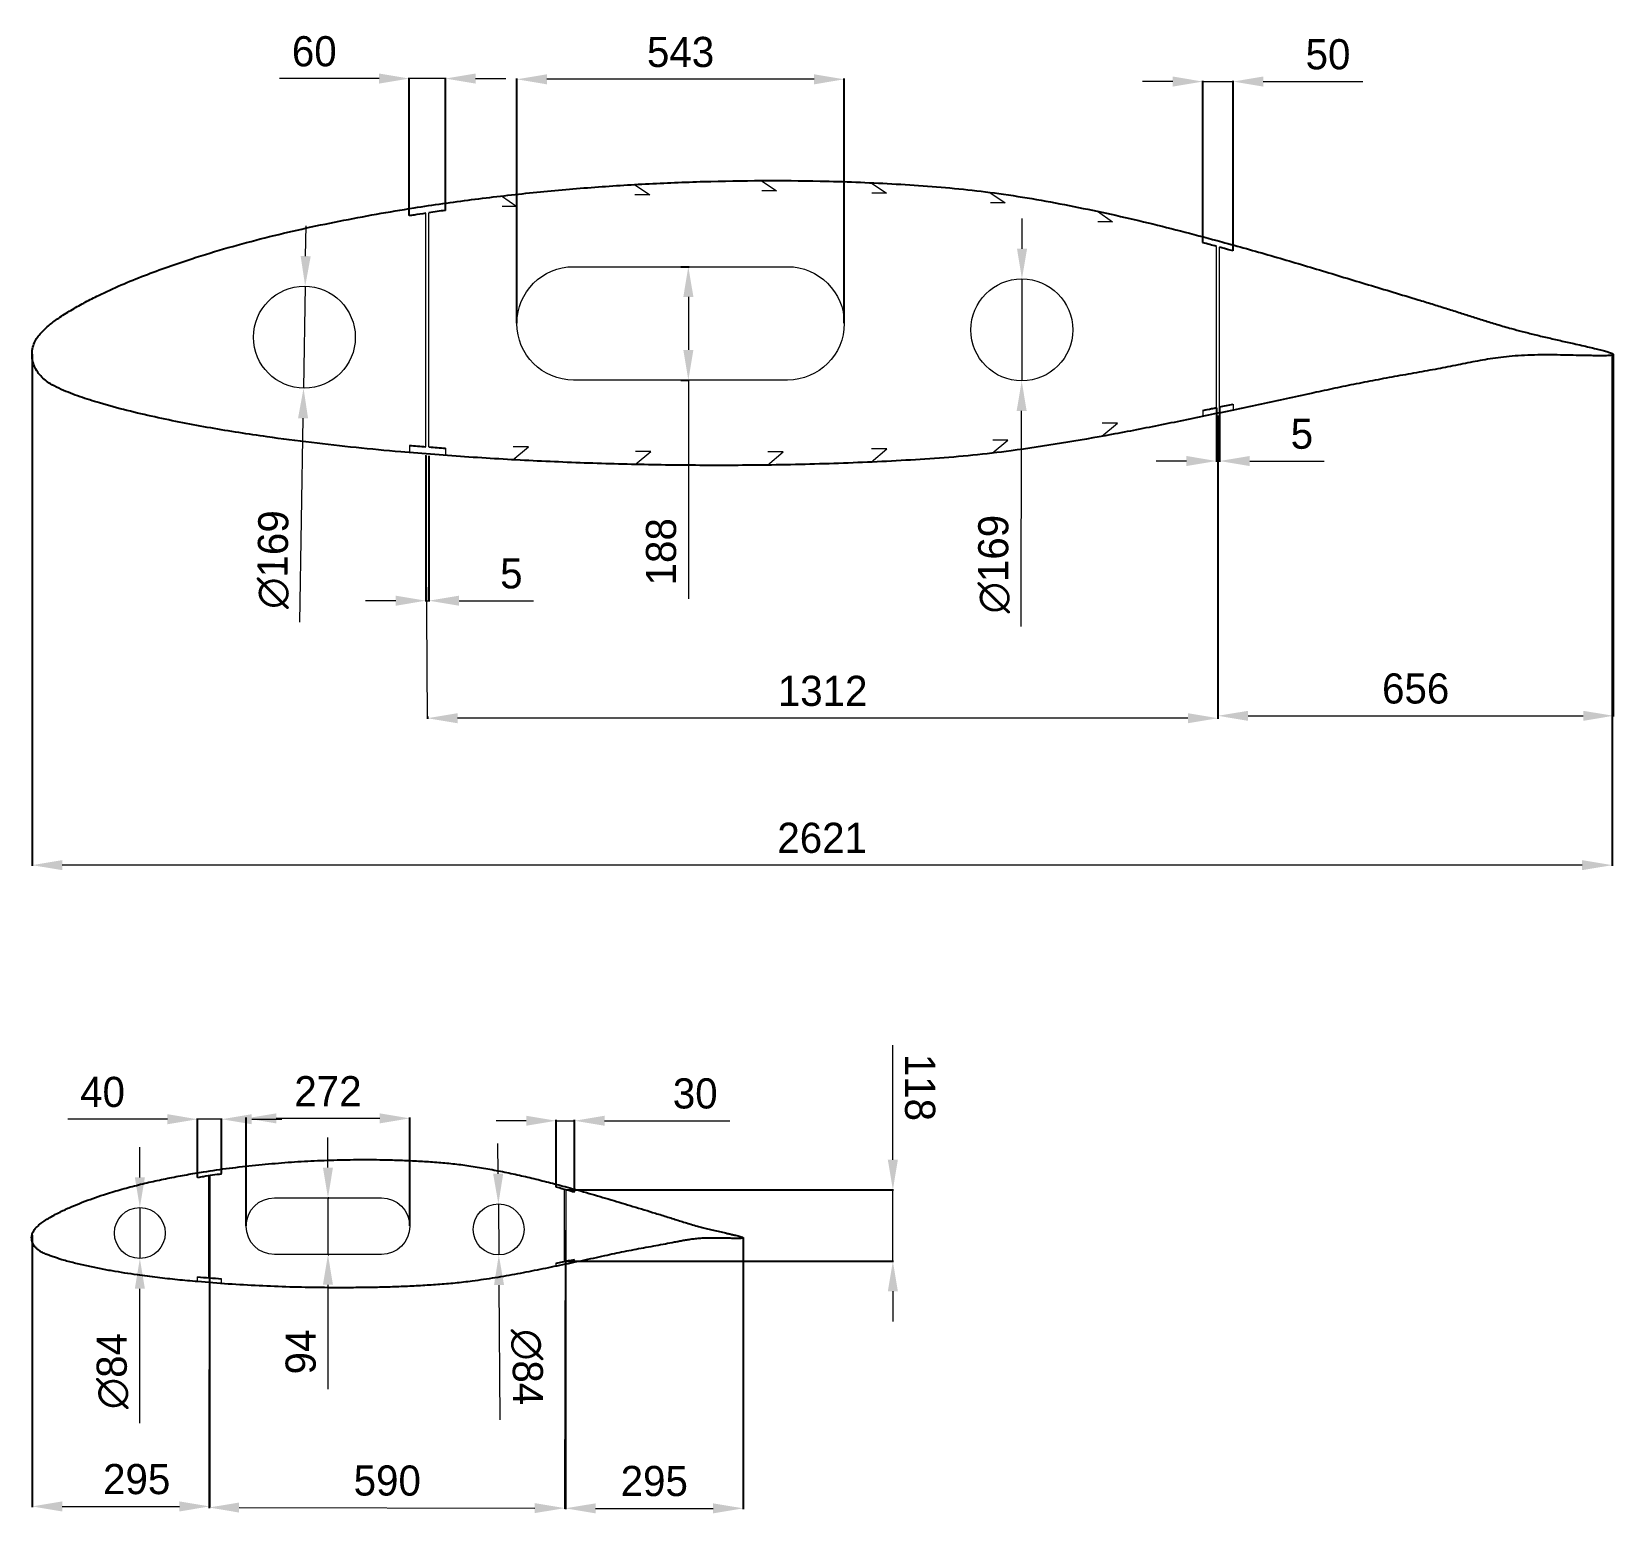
# Model space of a CAD drawing. Header units: millimetres. Extents: x 1559 to 4183, y -1890 to 568.
import ezdxf

# ---------------------------------------------------------------- set-up
doc = ezdxf.new("R2010")
doc.units = ezdxf.units.MM
doc.layers.get('0').update_dxf_attribs({"lineweight": 20})
doc.layers.add('cotas', color=7, linetype='Continuous', lineweight=9)
doc.dimstyles.new('ISO-25', dxfattribs={"dimtxt": 50, "dimasz": 50, "dimexe": 1.25, "dimexo": 0.625, "dimgap": 20, "dimtad": 1, "dimdec": 0, "dimtxsty": 'Standard', "dimcen": 2.5, "dimadec": 0, "dimazin": 0, "dimtfac": 1, "dimtdec": 0, "dimtmove": 0, "dimatfit": 3, "dimfxl": 1, "dimlwd": 5, "dimarcsym": 0})

# ---------------------------------------------------------------- blocks, each defined once
blk = doc.blocks.new('*D7')
at = {"layer": 'cotas', "color": 0, "lineweight": 5, "transparency": 16777216}
for p, q in [((2013.6, 195.3), (2014.4, 245.3)), ((2012.8, 145.4), (2010.1, -23.6)), ((2003.8, -411.8), (2009.3, -73.6))]:
    blk.add_line(p, q, dxfattribs=at)
at = {"layer": 'cotas', "color": 0, "transparency": 16777216}
for points in [[(2005.3, 195.5), (2022, 195.2), (2012.8, 145.4)], [(2001, -73.4), (2017.6, -73.7), (2010.1, -23.6)]]:
    blk.add_solid(points, dxfattribs=at)
at = {"layer": 'cotas', "color": 0, "transparency": 16777216, "insert": (1960.5, -307.8), "char_height": 50, "attachment_point": 5, "rotation": 89.0727}
blk.add_mtext('∅169', dxfattribs=at)
blk = doc.blocks.new('*D8')
at = {"layer": 'cotas', "color": 0, "lineweight": -2, "transparency": 16777216}
for p, q in [((2636.1, 177.8), (2649.7, 177.8)), ((2636.1, -10.3), (2649.7, -10.3))]:
    blk.add_line(p, q, dxfattribs=at)
at = {"layer": 'cotas', "color": 0, "lineweight": 5, "transparency": 16777216}
for p, q in [((2648.4, 127.8), (2648.4, 39.7)), ((2648.4, -10.3), (2648.4, -373.3))]:
    blk.add_line(p, q, dxfattribs=at)
at = {"layer": 'cotas', "color": 0, "transparency": 16777216}
for points in [[(2640.1, 127.8), (2656.8, 127.8), (2648.4, 177.8)], [(2640.1, 39.7), (2656.8, 39.7), (2648.4, -10.3)]]:
    blk.add_solid(points, dxfattribs=at)
at = {"layer": 'cotas', "color": 0, "transparency": 16777216, "insert": (2603.4, -295), "char_height": 50, "attachment_point": 5, "rotation": 90}
blk.add_mtext('188', dxfattribs=at)
blk = doc.blocks.new('*D10')
at = {"layer": 'cotas', "color": 0, "lineweight": 5, "transparency": 16777216}
for p, q in [((1738.6, -1332.6), (1738.6, -1282.6)), ((1738.6, -1382.6), (1738.6, -1467.1)), ((1738.5, -1740.4), (1738.6, -1517.1))]:
    blk.add_line(p, q, dxfattribs=at)
at = {"layer": 'cotas', "color": 0, "transparency": 16777216}
for points in [[(1730.3, -1332.6), (1746.9, -1332.6), (1738.6, -1382.6)], [(1730.2, -1517.1), (1746.9, -1517.1), (1738.6, -1467.1)]]:
    blk.add_solid(points, dxfattribs=at)
at = {"layer": 'cotas', "color": 0, "transparency": 16777216, "insert": (1693.5, -1653.7), "char_height": 50, "attachment_point": 5, "rotation": 89.9867}
blk.add_mtext('∅84', dxfattribs=at)
blk = doc.blocks.new('*D11')
at = {"layer": 'cotas', "color": 0, "lineweight": 5, "transparency": 16777216}
for p, q in [((2050.6, -1316.4), (2050.6, -1266.4)), ((2050.6, -1366.4), (2050.6, -1460.5)), ((2050.6, -1510.5), (2050.6, -1683.8))]:
    blk.add_line(p, q, dxfattribs=at)
at = {"layer": 'cotas', "color": 0, "lineweight": -2, "transparency": 16777216}
for p, q in [((2051.2, -1366.4), (2051.8, -1366.4)), ((2051.2, -1460.5), (2051.8, -1460.5))]:
    blk.add_line(p, q, dxfattribs=at)
at = {"layer": 'cotas', "color": 0, "transparency": 16777216}
for points in [[(2042.3, -1316.4), (2058.9, -1316.4), (2050.6, -1366.4)], [(2042.3, -1510.5), (2058.9, -1510.5), (2050.6, -1460.5)]]:
    blk.add_solid(points, dxfattribs=at)
at = {"layer": 'cotas', "color": 0, "transparency": 16777216, "insert": (2005.6, -1622.1), "char_height": 50, "attachment_point": 5, "rotation": 90}
blk.add_mtext('94', dxfattribs=at)
blk = doc.blocks.new('*D12')
at = {"layer": 'cotas', "color": 0, "lineweight": 5, "transparency": 16777216}
for p, q in [((2332.9, -1326.6), (2332.5, -1276.6)), ((2333.3, -1376.6), (2334, -1461)), ((2336.2, -1734.4), (2334.4, -1511))]:
    blk.add_line(p, q, dxfattribs=at)
at = {"layer": 'cotas', "color": 0, "transparency": 16777216}
for points in [[(2341.3, -1326.5), (2324.6, -1326.6), (2333.3, -1376.6)], [(2342.7, -1511), (2326.1, -1511.1), (2334, -1461)]]:
    blk.add_solid(points, dxfattribs=at)
at = {"layer": 'cotas', "color": 0, "transparency": 16777216, "insert": (2380.5, -1647.3), "char_height": 50, "attachment_point": 5, "rotation": 270.4622}
blk.add_mtext('∅84', dxfattribs=at)
blk = doc.blocks.new('*D13')
at = {"layer": 'cotas', "color": 0, "lineweight": 5, "transparency": 16777216}
for p, q in [((2987.7, -1303.3), (2987.6, -1113.3)), ((2987.7, -1471.4), (2987.7, -1353.3)), ((2987.7, -1521.4), (2987.7, -1571.4))]:
    blk.add_line(p, q, dxfattribs=at)
at = {"layer": 'cotas', "color": 0, "lineweight": -2, "transparency": 16777216}
for p, q in [((2446.3, -1353.3), (2988.9, -1353.3)), ((2446.3, -1471.4), (2988.9, -1471.4))]:
    blk.add_line(p, q, dxfattribs=at)
at = {"layer": 'cotas', "color": 0, "transparency": 16777216}
for points in [[(2996, -1303.3), (2979.3, -1303.3), (2987.7, -1353.3)], [(2996, -1521.4), (2979.3, -1521.4), (2987.7, -1471.4)]]:
    blk.add_solid(points, dxfattribs=at)
at = {"layer": 'cotas', "color": 0, "transparency": 16777216, "insert": (3032.6, -1183.3), "char_height": 50, "attachment_point": 5, "rotation": 270.001}
blk.add_mtext('118', dxfattribs=at)
blk = doc.blocks.new('*D15')
at = {"layer": 'cotas', "color": 0, "lineweight": 5, "transparency": 16777216}
for p, q in [((2379.4, -1238.6), (2329.4, -1238.6)), ((2429.4, -1238.6), (2459.4, -1238.6)), ((2509.4, -1238.6), (2717.3, -1238.6))]:
    blk.add_line(p, q, dxfattribs=at)
at = {"layer": 'cotas', "color": 0, "lineweight": -2, "transparency": 16777216}
for p, q in [((2429.4, -1348.3), (2429.4, -1237.3)), ((2459.4, -1356.4), (2459.4, -1237.3))]:
    blk.add_line(p, q, dxfattribs=at)
at = {"layer": 'cotas', "color": 0, "transparency": 16777216}
for points in [[(2379.4, -1230.3), (2379.4, -1246.9), (2429.4, -1238.6)], [(2509.4, -1230.3), (2509.4, -1246.9), (2459.4, -1238.6)]]:
    blk.add_solid(points, dxfattribs=at)
at = {"layer": 'cotas', "color": 0, "transparency": 16777216, "insert": (2659.8, -1193.6), "char_height": 50, "attachment_point": 5}
blk.add_mtext('30', dxfattribs=at)
blk = doc.blocks.new('*D16')
at = {"layer": 'cotas', "color": 0, "lineweight": 5, "transparency": 16777216}
for p, q in [((1784.2, -1236.1), (1619.2, -1236.1)), ((1874.2, -1236.1), (1834.2, -1236.1)), ((1924.2, -1236.1), (1974.2, -1236.1))]:
    blk.add_line(p, q, dxfattribs=at)
at = {"layer": 'cotas', "color": 0, "lineweight": -2, "transparency": 16777216}
for p, q in [((1834.2, -1332.4), (1834.2, -1234.8)), ((1874.2, -1326.3), (1874.2, -1234.8))]:
    blk.add_line(p, q, dxfattribs=at)
at = {"layer": 'cotas', "color": 0, "transparency": 16777216}
for points in [[(1784.2, -1227.7), (1784.2, -1244.4), (1834.2, -1236.1)], [(1924.2, -1227.7), (1924.2, -1244.4), (1874.2, -1236.1)]]:
    blk.add_solid(points, dxfattribs=at)
at = {"layer": 'cotas', "color": 0, "transparency": 16777216, "insert": (1676.7, -1191.1), "char_height": 50, "attachment_point": 5}
blk.add_mtext('40', dxfattribs=at)
blk = doc.blocks.new('*D17')
at = {"layer": 'cotas', "color": 0, "lineweight": -2, "transparency": 16777216}
for p, q in [((1559.7, -1428.2), (1559.7, -1879.5)), ((1854.2, -1421.8), (1854.2, -1879.5))]:
    blk.add_line(p, q, dxfattribs=at)
at = {"layer": 'cotas', "color": 0, "lineweight": 5, "transparency": 16777216}
blk.add_line((1609.7, -1878.2), (1804.2, -1878.2), dxfattribs=at)
at = {"layer": 'cotas', "color": 0, "transparency": 16777216}
for points in [[(1609.7, -1869.9), (1609.7, -1886.6), (1559.7, -1878.2)], [(1804.2, -1869.9), (1804.2, -1886.6), (1854.2, -1878.2)]]:
    blk.add_solid(points, dxfattribs=at)
at = {"layer": 'cotas', "color": 0, "transparency": 16777216, "insert": (1733.3, -1833.2), "char_height": 50, "attachment_point": 5}
blk.add_mtext('295', dxfattribs=at)
blk = doc.blocks.new('*D18')
at = {"layer": 'cotas', "color": 0, "lineweight": -2, "transparency": 16777216}
for p, q in [((1854.2, -1420.1), (1853.3, -1881.3)), ((2444.4, -1421.2), (2443.5, -1882.4))]:
    blk.add_line(p, q, dxfattribs=at)
at = {"layer": 'cotas', "color": 0, "lineweight": 5, "transparency": 16777216}
blk.add_line((1903.3, -1880.1), (2393.5, -1881), dxfattribs=at)
at = {"layer": 'cotas', "color": 0, "transparency": 16777216}
for points in [[(1903.3, -1871.8), (1903.3, -1888.4), (1853.3, -1880)], [(2393.6, -1872.7), (2393.5, -1889.3), (2443.5, -1881.1)]]:
    blk.add_solid(points, dxfattribs=at)
at = {"layer": 'cotas', "color": 0, "transparency": 16777216, "insert": (2149, -1835.6), "char_height": 50, "attachment_point": 5, "rotation": 359.8938}
blk.add_mtext('590', dxfattribs=at)
blk = doc.blocks.new('*D19')
at = {"layer": 'cotas', "color": 0, "lineweight": -2, "transparency": 16777216}
for p, q in [((2444.4, -1420.4), (2444.4, -1882.6)), ((2739.5, -1433.5), (2739.5, -1882.6))]:
    blk.add_line(p, q, dxfattribs=at)
at = {"layer": 'cotas', "color": 0, "lineweight": 5, "transparency": 16777216}
blk.add_line((2494.4, -1881.4), (2689.5, -1881.4), dxfattribs=at)
at = {"layer": 'cotas', "color": 0, "transparency": 16777216}
for points in [[(2494.4, -1873.1), (2494.4, -1889.7), (2444.4, -1881.4)], [(2689.5, -1873.1), (2689.5, -1889.7), (2739.5, -1881.4)]]:
    blk.add_solid(points, dxfattribs=at)
at = {"layer": 'cotas', "color": 0, "transparency": 16777216, "insert": (2591.9, -1836.4), "char_height": 50, "attachment_point": 5}
blk.add_mtext('295', dxfattribs=at)
blk = doc.blocks.new('*D21')
at = {"layer": 'cotas', "color": 0, "lineweight": -2, "transparency": 16777216}
for p, q in [((2363.9, 84.3), (2363.9, 489.8)), ((2907, 84.3), (2907, 489.8))]:
    blk.add_line(p, q, dxfattribs=at)
at = {"layer": 'cotas', "color": 0, "lineweight": 5, "transparency": 16777216}
blk.add_line((2857, 488.6), (2413.9, 488.6), dxfattribs=at)
at = {"layer": 'cotas', "color": 0, "transparency": 16777216}
for points in [[(2413.9, 496.9), (2413.9, 480.2), (2363.9, 488.6)], [(2857, 496.9), (2857, 480.2), (2907, 488.6)]]:
    blk.add_solid(points, dxfattribs=at)
at = {"layer": 'cotas', "color": 0, "transparency": 16777216, "insert": (2635.5, 533.6), "char_height": 50, "attachment_point": 5}
blk.add_mtext('543', dxfattribs=at)
blk = doc.blocks.new('*D22')
at = {"layer": 'cotas', "color": 0, "lineweight": -2, "transparency": 16777216}
for p, q in [((1914.8, -1412.8), (1914.8, -1233.4)), ((2186.4, -1412.8), (2186.4, -1233.4))]:
    blk.add_line(p, q, dxfattribs=at)
at = {"layer": 'cotas', "color": 0, "lineweight": 5, "transparency": 16777216}
blk.add_line((2136.4, -1234.6), (1964.8, -1234.6), dxfattribs=at)
at = {"layer": 'cotas', "color": 0, "transparency": 16777216}
for points in [[(1964.8, -1226.3), (1964.8, -1243), (1914.8, -1234.6)], [(2136.4, -1226.3), (2136.4, -1243), (2186.4, -1234.6)]]:
    blk.add_solid(points, dxfattribs=at)
at = {"layer": 'cotas', "color": 0, "transparency": 16777216, "insert": (2050.6, -1189.6), "char_height": 50, "attachment_point": 5}
blk.add_mtext('272', dxfattribs=at)
blk = doc.blocks.new('*D24')
at = {"layer": 'cotas', "color": 0, "lineweight": -2, "transparency": 16777216}
for p, q in [((4182.8, 31.4), (4182.8, -568.3)), ((3527, -69.2), (3527, -568.3))]:
    blk.add_line(p, q, dxfattribs=at)
at = {"layer": 'cotas', "color": 0, "lineweight": 5, "transparency": 16777216}
blk.add_line((3577, -567), (4132.8, -567), dxfattribs=at)
at = {"layer": 'cotas', "color": 0, "transparency": 16777216}
for points in [[(3577, -558.7), (3577, -575.4), (3527, -567)], [(4132.8, -558.7), (4132.8, -575.4), (4182.8, -567)]]:
    blk.add_solid(points, dxfattribs=at)
at = {"layer": 'cotas', "color": 0, "transparency": 16777216, "insert": (3854.9, -522), "char_height": 50, "attachment_point": 5}
blk.add_mtext('656', dxfattribs=at)
blk = doc.blocks.new('*D25')
at = {"layer": 'cotas', "color": 0, "lineweight": -2, "transparency": 16777216}
for p, q in [((2215.5, -567.9), (2215.5, -572.3)), ((3527, -568.9), (3527, -572.3))]:
    blk.add_line(p, q, dxfattribs=at)
at = {"layer": 'cotas', "color": 0, "lineweight": 5, "transparency": 16777216}
blk.add_line((3477, -571), (2265.5, -571), dxfattribs=at)
at = {"layer": 'cotas', "color": 0, "transparency": 16777216}
for points in [[(2265.5, -562.7), (2265.5, -579.4), (2215.5, -571)], [(3477, -562.7), (3477, -579.4), (3527, -571)]]:
    blk.add_solid(points, dxfattribs=at)
at = {"layer": 'cotas', "color": 0, "transparency": 16777216, "insert": (2871.2, -526), "char_height": 50, "attachment_point": 5}
blk.add_mtext('1312', dxfattribs=at)
blk = doc.blocks.new('*D26')
at = {"layer": 'cotas', "color": 0, "lineweight": -2, "transparency": 16777216}
for p, q in [((1559.7, 32.5), (1559.7, -816)), ((4181.1, 30.4), (4181.1, -816))]:
    blk.add_line(p, q, dxfattribs=at)
at = {"layer": 'cotas', "color": 0, "lineweight": 5, "transparency": 16777216}
blk.add_line((4131.1, -814.7), (1609.7, -814.7), dxfattribs=at)
at = {"layer": 'cotas', "color": 0, "transparency": 16777216}
for points in [[(1609.7, -806.4), (1609.7, -823), (1559.7, -814.7)], [(4131.1, -806.4), (4131.1, -823), (4181.1, -814.7)]]:
    blk.add_solid(points, dxfattribs=at)
at = {"layer": 'cotas', "color": 0, "transparency": 16777216, "insert": (2870.4, -769.7), "char_height": 50, "attachment_point": 5}
blk.add_mtext('2621', dxfattribs=at)
blk = doc.blocks.new('*D27')
at = {"layer": 'cotas', "color": 0, "lineweight": 5, "transparency": 16777216}
for p, q in [((2135.4, 489.8), (1970.4, 489.8)), ((2245.4, 489.8), (2185.4, 489.8)), ((2295.4, 489.8), (2345.4, 489.8))]:
    blk.add_line(p, q, dxfattribs=at)
at = {"layer": 'cotas', "color": 0, "lineweight": -2, "transparency": 16777216}
for p, q in [((2185.4, 262.8), (2185.4, 491.1)), ((2245.4, 271.8), (2245.4, 491.1))]:
    blk.add_line(p, q, dxfattribs=at)
at = {"layer": 'cotas', "color": 0, "transparency": 16777216}
for points in [[(2135.4, 498.2), (2135.4, 481.5), (2185.4, 489.8)], [(2295.4, 498.2), (2295.4, 481.5), (2245.4, 489.8)]]:
    blk.add_solid(points, dxfattribs=at)
at = {"layer": 'cotas', "color": 0, "transparency": 16777216, "insert": (2027.9, 534.8), "char_height": 50, "attachment_point": 5}
blk.add_mtext('60', dxfattribs=at)
blk = doc.blocks.new('*D28')
at = {"layer": 'cotas', "color": 0, "lineweight": 5, "transparency": 16777216}
for p, q in [((3452, 484.8), (3402, 484.8)), ((3502, 484.8), (3552, 484.8)), ((3602, 484.8), (3767, 484.8))]:
    blk.add_line(p, q, dxfattribs=at)
at = {"layer": 'cotas', "color": 0, "lineweight": -2, "transparency": 16777216}
for p, q in [((3502, 218.1), (3502, 486.1)), ((3552, 204.6), (3552, 486.1))]:
    blk.add_line(p, q, dxfattribs=at)
at = {"layer": 'cotas', "color": 0, "transparency": 16777216}
for points in [[(3452, 493.2), (3452, 476.5), (3502, 484.8)], [(3602, 493.2), (3602, 476.5), (3552, 484.8)]]:
    blk.add_solid(points, dxfattribs=at)
at = {"layer": 'cotas', "color": 0, "transparency": 16777216, "insert": (3709.5, 529.8), "char_height": 50, "attachment_point": 5}
blk.add_mtext('50', dxfattribs=at)
blk = doc.blocks.new('*D29')
at = {"layer": 'cotas', "color": 0, "lineweight": 5, "transparency": 16777216}
for p, q in [((3201.9, 207.5), (3202, 257.5)), ((3201.8, 157.5), (3201.4, -11.5)), ((3200.4, -418.8), (3201.3, -61.5))]:
    blk.add_line(p, q, dxfattribs=at)
at = {"layer": 'cotas', "color": 0, "transparency": 16777216}
for points in [[(3193.6, 207.5), (3210.3, 207.5), (3201.8, 157.5)], [(3193, -61.4), (3209.6, -61.5), (3201.4, -11.5)]]:
    blk.add_solid(points, dxfattribs=at)
at = {"layer": 'cotas', "color": 0, "transparency": 16777216, "insert": (3155.7, -315.4), "char_height": 50, "attachment_point": 5, "rotation": 89.8637}
blk.add_mtext('∅169', dxfattribs=at)
blk = doc.blocks.new('*D30')
at = {"layer": 'cotas', "color": 0, "lineweight": -2, "transparency": 16777216}
for p, q in [((2213.1, -135.5), (2213.1, -377.4)), ((2218.1, -136.1), (2218.1, -377.4))]:
    blk.add_line(p, q, dxfattribs=at)
at = {"layer": 'cotas', "color": 0, "lineweight": 5, "transparency": 16777216}
for p, q in [((2163.1, -376.1), (2113.1, -376.1)), ((2213.1, -376.1), (2218.1, -376.1)), ((2268.1, -376.1), (2391.5, -376.1))]:
    blk.add_line(p, q, dxfattribs=at)
at = {"layer": 'cotas', "color": 0, "transparency": 16777216}
for points in [[(2163.1, -367.8), (2163.1, -384.5), (2213.1, -376.1)], [(2268.1, -367.8), (2268.1, -384.5), (2218.1, -376.1)]]:
    blk.add_solid(points, dxfattribs=at)
at = {"layer": 'cotas', "color": 0, "transparency": 16777216, "insert": (2354.8, -331.1), "char_height": 50, "attachment_point": 5}
blk.add_mtext('5', dxfattribs=at)
blk = doc.blocks.new('*D31')
at = {"layer": 'cotas', "color": 0, "lineweight": -2, "transparency": 16777216}
for p, q in [((3524.6, -56.4), (3524.6, -145.7)), ((3529.6, -55.4), (3529.6, -145.7))]:
    blk.add_line(p, q, dxfattribs=at)
at = {"layer": 'cotas', "color": 0, "lineweight": 5, "transparency": 16777216}
for p, q in [((3474.6, -144.5), (3424.6, -144.5)), ((3524.6, -144.5), (3529.6, -144.5)), ((3579.6, -144.5), (3702.9, -144.5))]:
    blk.add_line(p, q, dxfattribs=at)
at = {"layer": 'cotas', "color": 0, "transparency": 16777216}
for points in [[(3474.6, -136.1), (3474.6, -152.8), (3524.6, -144.5)], [(3579.6, -136.1), (3579.6, -152.8), (3529.6, -144.5)]]:
    blk.add_solid(points, dxfattribs=at)
at = {"layer": 'cotas', "color": 0, "transparency": 16777216, "insert": (3666.2, -99.5), "char_height": 50, "attachment_point": 5}
blk.add_mtext('5', dxfattribs=at)

msp = doc.modelspace()

# ---------------------------------------------------------------- linework, layer by layer
for p, q in [((2185.4, 274.1), (2185.4, 262.1)), ((2213.1, -120.8), (2212.9, 266.4)), ((2218.1, -121.1), (2217.9, 267.2)), ((2245.4, 283.2), (2245.4, 271.2)), ((3502, 227.5), (3502, 217.5)), ((3524.6, -55.8), (3524.5, 211.5)), ((3529.6, -54.8), (3529.5, 210.1)), ((3552, 213.9), (3552, 203.9)), ((3552.1, -50), (3552.1, -60)), ((3502, -60.5), (3502, -70.5)), ((2185.6, -118.5), (2185.6, -130.5)), ((2245.6, -123.2), (2245.7, -135.2)), ((1834.2, -1333), (1834.2, -1325)), ((1852.9, -1499), (1852.9, -1330)), ((1855.4, -1499.2), (1855.4, -1329.6)), ((1874.2, -1327), (1874.2, -1319)), ((2429.4, -1348.9), (2429.4, -1343.9)), ((2443.1, -1471.9), (2443.1, -1352.6)), ((2445.6, -1471.4), (2445.6, -1353.3)), ((2459.4, -1357.1), (2459.4, -1352.1)), ((1854.2, -1422.8), (1854.2, -1419.4)), ((2444.4, -1421.3), (2444.4, -1419.8)), ((2459.4, -1473.5), (2459.4, -1468.5)), ((2429.4, -1479.8), (2429.4, -1474.8)), ((1834.2, -1505.5), (1834.2, -1497.5)), ((1874.2, -1508.6), (1874.2, -1500.6))]:
    msp.add_line(p, q)
at = {"color": 7, "linetype": 'Continuous', "lineweight": 25}
for points, knots in [([(4182.8, 32), (4182.9, 32.1), (4182.9, 32.2), (4182.8, 32.4), (4182.7, 32.6), (4182.3, 32.9), (4180.8, 33.9), (4177.2, 35.3), (4171.3, 37.2), (4163.3, 39.4), (4153.6, 41.8), (4142.6, 44.5), (4130.3, 47.3), (4114.5, 50.9), (4095.2, 55.2), (4073.2, 60.2), (4052, 65.2), (4032.3, 70.2), (4011.8, 75.7), (3990.6, 81.8), (3968.6, 88.6), (3947.4, 95.4), (3926.2, 102.2), (3904.5, 109.1), (3882, 116), (3839.2, 129.1), (3777, 147.7), (3695.7, 172.4), (3614.7, 196.4), (3540.3, 217.3), (3472.4, 235.4), (3411.2, 250.7), (3349.8, 264.9), (3288, 277.9), (3226, 289.6), (3164.9, 299.3), (3104.6, 306.6), (3045.3, 311.7), (2985.9, 315.5), (2926.5, 318.2), (2854.7, 320.4), (2770.5, 321), (2673.9, 319.4), (2577.4, 315.5), (2481.1, 309.2), (2384.9, 300.5), (2288.9, 289.5), (2204.3, 277.4), (2131.1, 265.2), (2069.1, 253.5), (2007.3, 240.6), (1945.9, 226), (1885, 209.7), (1831.4, 193.5), (1785.2, 177.8), (1746.1, 163.4), (1707.5, 147.8), (1674.8, 132.9), (1648, 119.1), (1626.7, 107.1), (1610, 96.9), (1598, 88.6), (1590.4, 82.8), (1583.1, 76.6), (1576.2, 69.9), (1569.7, 62.8), (1564.3, 54.3), (1560.8, 44.3), (1559.4, 33.5), (1560.2, 22.7), (1563.5, 12.3), (1568.8, 2.9), (1575.6, -5.4), (1583.8, -12.4), (1594.5, -19.2), (1607.7, -25.8), (1623.4, -32.2), (1639.3, -37.9), (1655.4, -43.2), (1681.2, -51.2), (1717.1, -60.9), (1763.2, -71.6), (1809.6, -81.2), (1856.1, -89.8), (1902.8, -97.5), (1958.5, -105.8), (2023.3, -114.2), (2097.2, -122.4), (2184.2, -130.7), (2284.4, -138.3), (2397.8, -144.8), (2511.3, -149.3), (2624.9, -151.6), (2721.8, -151.9), (2802.1, -151), (2865.9, -149.5), (2929.6, -147.3), (2993.2, -144.3), (3056.9, -140.5), (3120.4, -135.3), (3190.6, -127), (3267.3, -115.3), (3350.5, -100.8), (3433.5, -84.7), (3516.3, -67.6), (3598.9, -50.1), (3665.6, -35.7), (3716.6, -24.8), (3752.1, -17.4), (3788.1, -10.3), (3824.3, -3.7), (3860.3, 2.7), (3895.3, 9), (3923.6, 14.6), (3945.5, 19), (3961.9, 22.1), (3978.7, 25), (3996.4, 27.5), (4015.4, 29.5), (4036, 30.9), (4057.3, 31.5), (4079, 31.6), (4100.1, 31.3), (4120.7, 30.8), (4138, 30.4), (4151.6, 30.2), (4161.7, 30.1), (4169.7, 30.1), (4175.7, 30.4), (4179.3, 30.7), (4181.3, 31.1), (4182.1, 31.3), (4182.5, 31.6), (4182.7, 31.7), (4182.8, 31.9), (4182.8, 32), (4182.8, 32)], [0, 0, 0, 0, 0.00003, 0.000062, 0.0001, 0.000145, 0.00034, 0.001097, 0.00227, 0.003811, 0.00567, 0.007794, 0.010131, 0.012626, 0.016817, 0.021061, 0.025142, 0.028901, 0.03236, 0.036897, 0.041108, 0.045161, 0.049221, 0.053431, 0.057798, 0.062279, 0.078227, 0.093836, 0.109389, 0.125028, 0.136695, 0.148351, 0.160009, 0.171671, 0.183336, 0.194998, 0.205991, 0.216986, 0.227983, 0.238978, 0.249972, 0.26782, 0.285668, 0.303516, 0.321364, 0.339212, 0.35706, 0.374908, 0.386569, 0.398231, 0.409892, 0.421554, 0.433217, 0.444879, 0.452575, 0.460272, 0.46797, 0.475665, 0.480181, 0.484698, 0.489222, 0.490997, 0.492771, 0.494545, 0.496319, 0.498093, 0.499876, 0.501869, 0.503878, 0.505879, 0.507867, 0.509856, 0.511842, 0.513803, 0.515753, 0.518879, 0.522003, 0.525129, 0.528254, 0.531378, 0.540123, 0.548869, 0.557615, 0.56636, 0.575106, 0.583852, 0.597596, 0.611339, 0.625082, 0.646071, 0.667059, 0.688048, 0.709037, 0.730026, 0.741806, 0.753585, 0.765365, 0.777145, 0.788926, 0.800706, 0.812484, 0.828104, 0.843723, 0.859334, 0.874953, 0.890591, 0.906157, 0.912813, 0.919506, 0.926276, 0.933123, 0.939929, 0.946553, 0.952855, 0.955903, 0.958961, 0.962095, 0.965375, 0.968872, 0.972659, 0.97681, 0.980705, 0.984674, 0.988537, 0.992112, 0.994247, 0.99612, 0.997678, 0.998706, 0.999445, 0.999674, 0.999841, 0.999891, 0.999933, 0.999969, 1, 1, 1, 1]), ([(2212.9, 266.4), (2206.4, 265.4), (2197.2, 264), (2188.1, 262.6), (2185.4, 262.1)], [0.371256944, 0.371256944, 0.371256944, 0.371256944, 0.374908395, 0.376400168, 0.376400168, 0.376400168, 0.376400168]), ([(3552, 203.9), (3545.8, 205.7), (3538.3, 207.7), (3530.8, 209.8), (3529.5, 210.1)], [0.121455414, 0.121455414, 0.121455414, 0.121455414, 0.125027687, 0.125777017, 0.125777017, 0.125777017, 0.125777017]), ([(3502, -60.5), (3506.8, -59.5), (3514.3, -58), (3521.8, -56.4), (3524.6, -55.8)], [0.872280416, 0.872280416, 0.872280416, 0.872280416, 0.874953062, 0.876534834, 0.876534834, 0.876534834, 0.876534834]), ([(2739.5, -1432.9), (2739.5, -1432.9), (2739.5, -1432.8), (2739.5, -1432.7), (2739.4, -1432.6), (2739.3, -1432.5), (2738.6, -1432), (2737, -1431.4), (2734.3, -1430.6), (2730.7, -1429.6), (2726.4, -1428.5), (2721.4, -1427.3), (2715.9, -1426), (2708.7, -1424.4), (2700.1, -1422.4), (2690.2, -1420.2), (2680.6, -1417.9), (2671.7, -1415.7), (2662.5, -1413.2), (2653, -1410.5), (2643.1, -1407.4), (2633.5, -1404.4), (2624, -1401.3), (2614.2, -1398.2), (2604.1, -1395.1), (2584.9, -1389.2), (2556.8, -1380.8), (2520.3, -1369.7), (2483.8, -1358.9), (2450.4, -1349.5), (2419.8, -1341.4), (2392.3, -1334.5), (2364.6, -1328.1), (2336.8, -1322.2), (2308.9, -1317), (2281.4, -1312.6), (2254.3, -1309.3), (2227.6, -1307), (2200.9, -1305.3), (2174.1, -1304.1), (2141.8, -1303.1), (2103.9, -1302.8), (2060.5, -1303.6), (2017, -1305.3), (1973.7, -1308.2), (1930.4, -1312.1), (1887.2, -1317), (1849.2, -1322.4), (1816.2, -1328), (1788.3, -1333.2), (1760.5, -1339), (1732.9, -1345.6), (1705.4, -1352.9), (1681.3, -1360.2), (1660.5, -1367.3), (1643, -1373.8), (1625.6, -1380.8), (1610.9, -1387.5), (1598.8, -1393.7), (1589.2, -1399.1), (1581.7, -1403.7), (1576.3, -1407.4), (1572.9, -1410), (1569.6, -1412.8), (1566.5, -1415.8), (1563.6, -1419), (1561.2, -1422.9), (1559.6, -1427.3), (1558.9, -1432.2), (1559.3, -1437.1), (1560.8, -1441.8), (1563.1, -1446), (1566.2, -1449.7), (1569.9, -1452.9), (1574.7, -1455.9), (1580.7, -1458.9), (1587.7, -1461.8), (1594.9, -1464.3), (1602.1, -1466.8), (1613.7, -1470.4), (1629.9, -1474.7), (1650.6, -1479.5), (1671.5, -1483.8), (1692.4, -1487.7), (1713.5, -1491.2), (1738.5, -1494.9), (1767.7, -1498.7), (1800.9, -1502.4), (1840.1, -1506.1), (1885.2, -1509.5), (1936.2, -1512.5), (1987.3, -1514.5), (2038.4, -1515.5), (2082, -1515.6), (2118.2, -1515.2), (2146.8, -1514.6), (2175.5, -1513.6), (2204.2, -1512.2), (2232.8, -1510.5), (2261.4, -1508.2), (2293, -1504.4), (2327.5, -1499.2), (2364.9, -1492.7), (2402.3, -1485.4), (2439.5, -1477.7), (2476.7, -1469.9), (2506.7, -1463.4), (2529.7, -1458.4), (2545.7, -1455.1), (2561.8, -1451.9), (2578.1, -1449), (2594.3, -1446.1), (2610.1, -1443.2), (2622.8, -1440.7), (2632.7, -1438.8), (2640.1, -1437.3), (2647.7, -1436.1), (2655.6, -1434.9), (2664.1, -1434), (2673.4, -1433.4), (2683, -1433.1), (2692.8, -1433.1), (2702.3, -1433.2), (2711.5, -1433.4), (2719.3, -1433.6), (2725.5, -1433.7), (2730, -1433.8), (2733.6, -1433.7), (2736.3, -1433.6), (2737.9, -1433.5), (2738.8, -1433.3), (2739.2, -1433.2), (2739.3, -1433.1), (2739.4, -1433), (2739.5, -1433), (2739.5, -1432.9), (2739.5, -1432.9)], [0, 0, 0, 0, 0.00003, 0.000062, 0.0001, 0.000145, 0.00034, 0.001097, 0.00227, 0.003811, 0.00567, 0.007794, 0.010131, 0.012626, 0.016817, 0.021061, 0.025142, 0.028901, 0.03236, 0.036897, 0.041108, 0.045161, 0.049221, 0.053431, 0.057798, 0.062279, 0.078227, 0.093836, 0.109389, 0.125028, 0.136695, 0.148351, 0.160009, 0.171671, 0.183336, 0.194998, 0.205991, 0.216986, 0.227983, 0.238978, 0.249972, 0.26782, 0.285668, 0.303516, 0.321364, 0.339212, 0.35706, 0.374908, 0.386569, 0.398231, 0.409892, 0.421554, 0.433217, 0.444879, 0.452575, 0.460272, 0.46797, 0.475665, 0.480181, 0.484698, 0.489222, 0.490997, 0.492771, 0.494545, 0.496319, 0.498093, 0.499876, 0.501869, 0.503878, 0.505879, 0.507867, 0.509856, 0.511842, 0.513803, 0.515753, 0.518879, 0.522003, 0.525129, 0.528254, 0.531378, 0.540123, 0.548869, 0.557615, 0.56636, 0.575106, 0.583852, 0.597596, 0.611339, 0.625082, 0.646071, 0.667059, 0.688048, 0.709037, 0.730026, 0.741806, 0.753585, 0.765365, 0.777145, 0.788926, 0.800706, 0.812484, 0.828104, 0.843723, 0.859334, 0.874953, 0.890591, 0.906157, 0.912813, 0.919506, 0.926276, 0.933123, 0.939929, 0.946553, 0.952855, 0.955903, 0.958961, 0.962095, 0.965375, 0.968872, 0.972659, 0.97681, 0.980705, 0.984674, 0.988537, 0.992112, 0.994247, 0.99612, 0.997678, 0.998706, 0.999445, 0.999674, 0.999841, 0.999891, 0.999933, 0.999969, 1, 1, 1, 1]), ([(1874.2, -1327), (1864.2, -1328.3), (1850.8, -1330.3), (1837.5, -1332.4), (1834.2, -1333)], [0.36247005, 0.36247005, 0.36247005, 0.36247005, 0.37490839, 0.3790839, 0.3790839, 0.3790839, 0.3790839]), ([(2459.4, -1357.1), (2455.3, -1355.9), (2445.4, -1353.2), (2435.4, -1350.5), (2429.4, -1348.9)], [0.11984813, 0.11984813, 0.11984813, 0.11984813, 0.12502769, 0.1326151, 0.1326151, 0.1326151, 0.1326151]), ([(2429.4, -1474.8), (2432.8, -1474.1), (2442.8, -1472), (2452.8, -1469.9), (2459.4, -1468.5)], [0.8707118, 0.8707118, 0.8707118, 0.8707118, 0.87495306, 0.88330155, 0.88330155, 0.88330155, 0.88330155]), ([(1834.2, -1497.5), (1834.2, -1497.5), (1847.5, -1498.6), (1860.9, -1499.7), (1874.2, -1500.6)], [0.62504889, 0.62504889, 0.62504889, 0.62504889, 0.62508158, 0.64152889, 0.64152889, 0.64152889, 0.64152889])]:
    msp.add_open_spline(points, degree=3, knots=knots, dxfattribs=at)
for points in [[(2245.4, 271.2), (2236.2, 269.9), (2227.1, 268.5), (2217.9, 267.2)], [(3524.5, 211.5), (3517, 213.5), (3509.5, 215.5), (3502, 217.5)], [(3529.6, -54.8), (3537.1, -53.2), (3544.6, -51.6), (3552.1, -50)], [(2185.6, -118.5), (2194.8, -119.3), (2204, -120), (2213.1, -120.8)], [(2218.1, -121.1), (2227.3, -121.9), (2236.5, -122.6), (2245.6, -123.2)]]:
    msp.add_open_spline(points, degree=3, dxfattribs=at)
at = {"layer": 'cotas'}
for p, q in [((2769.3, 320.6), (2794.5, 303.4)), ((2951.8, 317), (2977, 299.8)), ((2338.7, 295.1), (2363.9, 277.9)), ((2559.1, 314.1), (2584.3, 296.9)), ((2584.3, 296.9), (2559.9, 296.9)), ((2794.5, 303.4), (2770.2, 303.4)), ((2977, 299.8), (2952.7, 299.8)), ((3148.8, 301.1), (3174, 283.9)), ((2363.9, 277.9), (2339.6, 277.9)), ((3174, 283.9), (3149.6, 283.9)), ((3327, 269.7), (3352.2, 252.4)), ((3352.2, 252.4), (3327.9, 252.4)), ((3334.2, -103.5), (3360.3, -81.8)), ((3360.3, -81.8), (3335.1, -81.8)), ((2357.1, -142.4), (2383.1, -120.7)), ((2383.1, -120.7), (2357.9, -120.7)), ((2560.1, -150.2), (2586.1, -128.5)), ((2586.1, -128.5), (2560.9, -128.5)), ((2779.7, -151.2), (2805.7, -129.5)), ((2805.7, -129.5), (2780.5, -129.5)), ((2951.7, -146.2), (2977.7, -124.5)), ((2977.7, -124.5), (2952.5, -124.5)), ((3152.5, -131.4), (3178.5, -109.7)), ((3178.5, -109.7), (3153.3, -109.7)), ((2215.5, -572.3), (2213.1, -134.9))]:
    msp.add_line(p, q, dxfattribs=at)
for points in [[(2458, 177.8), (2813, 177.8, -1), (2813, -10.3), (2458, -10.3, -1), (2458, 177.8, -1)], [(1961.9, -1366.4), (2139.3, -1366.4, -1), (2139.3, -1460.5), (1961.9, -1460.5, -1), (1961.9, -1366.4, -1)]]:
    msp.add_lwpolyline(points, format="xyb", dxfattribs=at)
for centre, radius in [((3201.6, 73), 84.5), ((2011.5, 60.9), 84.5), ((1738.6, -1424.8), 42.2), ((2333.7, -1418.8), 42.2)]:
    msp.add_circle(centre, radius, dxfattribs=at)

# ---------------------------------------------------------------- dimensions: what is measured, and where the dimension line sits
for base, p1, p2, picture, middle in [((2245.4, 489.8), (2185.4, 262.1), (2245.4, 271.2), '*D27', (2027.9, 489.8)), ((1834.2, -1236.1), (1874.2, -1327), (1834.2, -1333), '*D16', (1676.7, -1236.1)), ((1914.8, -1234.6), (2186.4, -1413.4), (1914.8, -1413.4), '*D22', (2050.6, -1234.6)), ((2429.4, -1238.6), (2459.4, -1357.1), (2429.4, -1348.9), '*D15', (2659.8, -1238.6)), ((1854.1881, -1878.2489), (1559.6876, -1427.6088), (1854.1881, -1421.1399), '*D17', (1733.2753, -1878.2489)), ((2739.5, -1881.4), (2444.4, -1419.8), (2739.5, -1432.9), '*D19', (2591.9, -1881.4))]:
    dim = msp.add_linear_dim(base=base, p1=p1, p2=p2, dimstyle='ISO-25', dxfattribs=at)
    dim.commit()
    dim.dimension.update_dxf_attribs({"geometry": picture, "text_midpoint": middle, "dimtype": 160})
for base, p1, p2, picture, middle in [((2363.9, 488.6), (2907, 83.7), (2363.9, 83.7), '*D21', (2635.5, 533.6)), ((3552, 484.8), (3502, 217.5), (3552, 203.9), '*D28', (3709.5, 529.8)), ((1559.7, -814.7), (4181.1, 31.1), (1559.7, 33.1), '*D26', (2870.4, -769.7)), ((4182.8, -567), (3527, -68.6), (4182.8, 32), '*D24', (3854.9, -522)), ((3529.6, -144.5), (3524.6, -55.8), (3529.6, -54.8), '*D31', (3666.2, -99.5)), ((2218.1, -376.1), (2213.1, -134.9), (2218.1, -135.5), '*D30', (2354.8, -331.1)), ((2215.4638, -571.0474), (3527.0351, -568.271), (2215.4638, -567.2974), '*D25', (2871.2495, -526.0474))]:
    dim = msp.add_linear_dim(base=base, p1=p1, p2=p2, dimstyle='ISO-25', dxfattribs=at)
    dim.commit()
    dim.dimension.update_dxf_attribs({"geometry": picture, "text_midpoint": middle})
for p1, p2, picture, middle in [((2012.8, 145.4), (2010.1, -23.6), '*D7', (2005.5, -308.5)), ((3201.8, 157.5), (3201.4, -11.5), '*D29', (3200.7, -315.5))]:
    dim = msp.add_diameter_dim_2p(p1=p1, p2=p2, dimstyle='ISO-25', dxfattribs=at)
    dim.commit()
    dim.dimension.update_dxf_attribs({"geometry": picture, "text_midpoint": middle, "dimtype": 163})
for base, p1, p2, angle, picture, middle, dimtype in [((2648.4, 177.8), (2635.5, -10.3), (2635.5, 177.8), 270, '*D8', (2648.4, -295), 160), ((2443.5, -1881.1), (1854.2, -1419.4), (2444.4, -1420.5), 359.8938, '*D18', (2149, -1880.6), 161)]:
    dim = msp.add_linear_dim(base=base, p1=p1, p2=p2, angle=angle, dimstyle='ISO-25', dxfattribs=at)
    dim.commit()
    dim.dimension.update_dxf_attribs({"geometry": picture, "text_midpoint": middle, "dimtype": dimtype})
dim = msp.add_aligned_dim(p1=(2445.6, -1471.4), p2=(2445.6, -1353.3), distance=-542, dimstyle='ISO-25', dxfattribs=at)
dim.commit()
dim.dimension.update_dxf_attribs({"geometry": '*D13', "text_midpoint": (3032.6, -1183.3)})
for p1, p2, picture, middle in [((1738.6041, -1382.6131), (1738.5845, -1467.0833), '*D10', (1693.5411, -1653.7395)), ((2333.3, -1376.6), (2334, -1461), '*D12', (2380.5, -1647.3))]:
    dim = msp.add_diameter_dim_2p(p1=p1, p2=p2, dimstyle='ISO-25', dxfattribs=at)
    dim.commit()
    dim.dimension.update_dxf_attribs({"geometry": picture, "text_midpoint": middle})
dim = msp.add_linear_dim(base=(2050.6, -1460.5), p1=(2050.6, -1366.4), p2=(2050.6, -1460.5), angle=270, dimstyle='ISO-25', dxfattribs=at)
dim.commit()
dim.dimension.update_dxf_attribs({"geometry": '*D11', "text_midpoint": (2005.6, -1622.1)})

doc.saveas('drawing.dxf')
